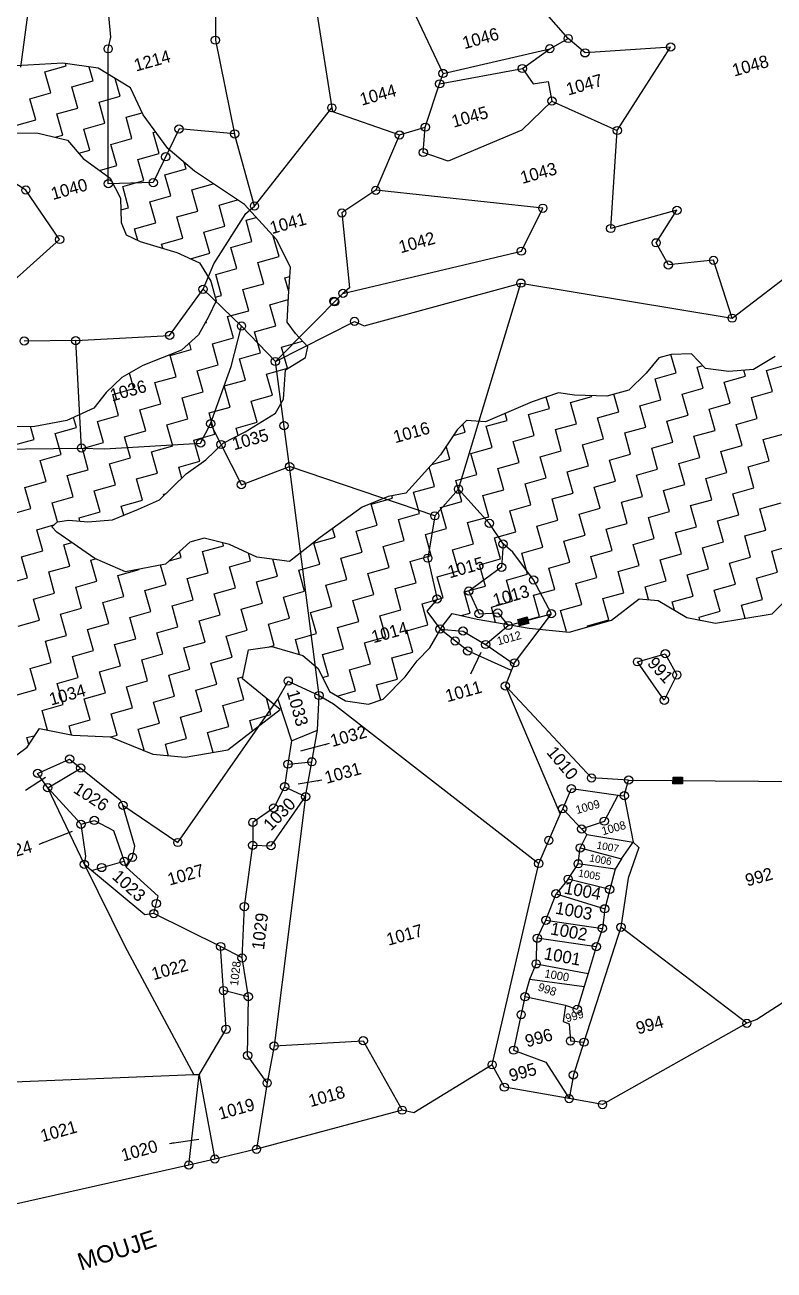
# Model space of a CAD drawing. Header units: metres. Extents: x 302356 to 305648, y 1939949 to 1943623.
# Drawn here: x 304344 to 304775, y 1940008 to 1940723 of the extents above; entities that cross this region are included whole.
import ezdxf

# ---------------------------------------------------------------- set-up
doc = ezdxf.new("R2010")
doc.units = ezdxf.units.M
for name, color, linetype in [('OFF', 1, 'Continuous'), ('POLY_HATCH', 12, 'Continuous'), ('POLY_PARCEL', 6, 'Continuous'), ('TEXT_MAPOUT', 7, 'Continuous'), ('TEXT_PARCEL', 7, 'Continuous'), ('V_BOUND_LINE', 7, 'Continuous')]:
    doc.layers.add(name, color=color, linetype=linetype)
doc.styles.add('TEXT_MAP', font='')
doc.styles.get('TEXT_MAP').set_extended_font_data('Kruti Dev 050')
doc.dimstyles.get("Standard").update_dxf_attribs({"dimtxt": 0.18, "dimasz": 0.18, "dimexe": 0.18, "dimexo": 0.0625, "dimgap": 0.09, "dimtad": 0, "dimtih": 1, "dimtoh": 1, "dimdec": 4, "dimzin": 0, "dimdsep": 46, "dimtxsty": 'Standard', "dimcen": 0.09, "dimadec": 0, "dimazin": 0, "dimtfac": 1, "dimtdec": 4, "dimtofl": 0, "dimtmove": 0, "dimatfit": 3, "dimfxl": 1, "dimtolj": 1, "dimtzin": 0, "dimarcsym": 0})

msp = doc.modelspace()

# ---------------------------------------------------------------- hatches: boundary and pattern name
for points in [[(304633.53, 1940379.06), (304632.52, 1940382.74), (304627.19, 1940381.29), (304628.2, 1940377.6)], [(304721.92, 1940286.87), (304721.95, 1940290.7), (304716.43, 1940290.75), (304716.39, 1940286.93)]]:
    msp.add_hatch(color=256).paths.add_polyline_path(points)

# ---------------------------------------------------------------- linework, layer by layer
for points in [[(304627.19, 1940381.29), (304632.52, 1940382.74), (304633.53, 1940379.06), (304628.2, 1940377.6)], [(304716.43, 1940290.75), (304721.95, 1940290.7), (304721.92, 1940286.87), (304716.39, 1940286.93)]]:
    msp.add_lwpolyline(points, close=True)
for centre in [(304453.39, 1940714.1), (304656.14, 1940715.08), (304715.06, 1940710.15), (304391.8, 1940709.11), (304645.64, 1940709.2), (304665.87, 1940706.79), (304629.85, 1940697.8), (304582.28, 1940689.03), (304584.25, 1940694.98), (304520.36, 1940675.22), (304646.82, 1940679.13), (304432.51, 1940663.09), (304464.48, 1940660.25), (304559.19, 1940659.66), (304574.02, 1940664.14), (304684.39, 1940662.2), (304424.82, 1940647.11), (304572.87, 1940649.57), (304391.88, 1940631.63), (304417.69, 1940632.26), (304344.45, 1940628.02), (304545.6, 1940627.83), (304475.88, 1940618.82), (304641.63, 1940617.55), (304718.68, 1940616.35), (304526.07, 1940614.81), (304680.65, 1940605.91), (304363.89, 1940599.59), (304706.72, 1940597.7), (304629.28, 1940592.89), (304713.77, 1940584.95), (304739.69, 1940587.62), (304628.99, 1940574.53), (304446.35, 1940570.96), (304526.73, 1940568.62), (304521.58, 1940564.17), (304521.91, 1940563.76), (304533.36, 1940552.56), (304750.42, 1940554.37), (304468.42, 1940549.89), (304343.54, 1940541.25), (304373.13, 1940541.48), (304427.1, 1940544.52), (304487.89, 1940529.47), (304450.67, 1940493.74), (304492.86, 1940492.66), (304444.93, 1940482.64), (304456.69, 1940481.81), (304376.48, 1940479.8), (304496.04, 1940469.13), (304468.34, 1940458.7), (304593.14, 1940456.12), (304579.51, 1940440.83), (304610.91, 1940436.51), (304618.74, 1940424.68), (304575.49, 1940416.52), (304617.9, 1940411.26), (304636.29, 1940403.98), (304599.06, 1940397.61), (304580.8, 1940393.04), (304604.95, 1940384.59), (304615.69, 1940385.05), (304646.52, 1940384.58), (304582.55, 1940375.76), (304595.75, 1940374.67), (304621.68, 1940377.81), (304591.24, 1940368.92), (304608.78, 1940366.9), (304598.46, 1940363.23), (304712, 1940361.6), (304625.41, 1940356.38), (304696.05, 1940356.96), (304495.27, 1940345.92), (304718.6, 1940349.45), (304513, 1940337.62), (304620.06, 1940343.09), (304711.43, 1940334.9), (304369.62, 1940301.12), (304376.02, 1940295.96), (304495.14, 1940298.16), (304508.82, 1940299.54), (304351.26, 1940292.9), (304669.6, 1940290.22), (304690.92, 1940289.07), (304357.07, 1940284.63), (304493.21, 1940285.2), (304657.99, 1940284.1), (304400.3, 1940274.54), (304486.94, 1940273.03), (304505.28, 1940279.52), (304688.42, 1940280.03), (304383.84, 1940265.84), (304653.04, 1940272.59), (304376.19, 1940263.63), (304474.96, 1940264.71), (304663.89, 1940260.97), (304676.97, 1940265.43), (304431.82, 1940253.17), (304474.87, 1940251.59), (304645.07, 1940254.4), (304405.77, 1940244.63), (304485.41, 1940251.34), (304663.12, 1940250.06), (304378.1, 1940240.6), (304388.05, 1940238.77), (304400.99, 1940242.36), (304639.27, 1940241.14), (304661.92, 1940240.94), (304656.16, 1940232.09), (304649.2, 1940223.72), (304680.07, 1940226.2), (304419.45, 1940218.11), (304470.1, 1940216.36), (304418.01, 1940212.33), (304677.15, 1940215.09), (304643.37, 1940208.51), (304675.83, 1940203.81), (304686.49, 1940204.49), (304638.42, 1940198.17), (304456.42, 1940193.41), (304672.33, 1940193.31), (304468.76, 1940186.83), (304637.8, 1940183.43), (304458.1, 1940168.11), (304472.36, 1940164.55), (304631.33, 1940164.54), (304629.15, 1940154.29), (304661.39, 1940157.31), (304459.57, 1940145.89), (304758.85, 1940149.29), (304538.38, 1940139.27), (304657.52, 1940139.15), (304665.23, 1940138.45), (304471.92, 1940130.81), (304487.16, 1940136.28), (304624.81, 1940133.88), (304612.51, 1940125.42), (304659.16, 1940119.61), (304483.19, 1940115), (304619.49, 1940112.6), (304656.74, 1940106), (304675.87, 1940102.61), (304560.77, 1940099.37), (304477.05, 1940076.91), (304438.13, 1940067.84), (304453.09, 1940071.33)]:
    msp.add_circle(centre, 2.36)
at = {"layer": 'OFF'}
for p, q in [((304750.42, 1940554.37), (304822.06, 1940609.23)), ((304526.73, 1940568.62), (304487.89, 1940529.47)), ((304593.14, 1940456.12), (304628.99, 1940574.53)), ((304579.51, 1940440.83), (304496.04, 1940469.13))]:
    msp.add_line(p, q, dxfattribs=at)
at = {"layer": 'POLY_HATCH'}
for p, q in [((304365.68, 1940700.95), (304338.93, 1940699.26)), ((304385.98, 1940697.92), (304365.68, 1940700.95)), ((304404.69, 1940686.68), (304385.98, 1940697.92)), ((304411.94, 1940671.25), (304404.69, 1940686.68)), ((304426.11, 1940651.94), (304411.94, 1940671.25)), ((304326.9, 1940660.82), (304351.47, 1940660.72)), ((304351.47, 1940660.72), (304368.37, 1940656.72)), ((304368.37, 1940656.72), (304377.48, 1940646.15)), ((304441.47, 1940638.78), (304426.11, 1940651.94)), ((304377.48, 1940646.15), (304392.95, 1940634.75)), ((304392.95, 1940634.75), (304398.81, 1940623.27)), ((304470.17, 1940619.67), (304441.47, 1940638.78)), ((304398.81, 1940623.27), (304399.2, 1940609.38)), ((304488.45, 1940599.58), (304470.17, 1940619.67)), ((304399.2, 1940609.38), (304402.06, 1940602.31)), ((304402.06, 1940602.31), (304410.16, 1940598.46)), ((304410.16, 1940598.46), (304431.22, 1940592.12)), ((304496.52, 1940583.67), (304488.45, 1940599.58)), ((304431.22, 1940592.12), (304444.29, 1940586.17)), ((304444.29, 1940586.17), (304450.73, 1940575.73)), ((304495.41, 1940566.86), (304496.52, 1940583.67)), ((304450.73, 1940575.73), (304453.92, 1940564.37)), ((304453.92, 1940564.37), (304449.47, 1940555.25)), ((304494.69, 1940552.1), (304495.41, 1940566.86)), ((304449.47, 1940555.25), (304443.62, 1940544.86)), ((304499.41, 1940545.67), (304494.69, 1940552.1)), ((304443.62, 1940544.86), (304433.84, 1940535.98)), ((304506.45, 1940537.94), (304499.41, 1940545.67)), ((304433.84, 1940535.98), (304411.77, 1940527.16)), ((304505.26, 1940531.78), (304506.45, 1940537.94)), ((304715.4, 1940533.55), (304708.19, 1940531.53)), ((304726.97, 1940533.89), (304715.4, 1940533.55)), ((304735.15, 1940525.52), (304726.97, 1940533.89)), ((304411.77, 1940527.16), (304399.68, 1940520.27)), ((304493.65, 1940524.64), (304505.26, 1940531.78)), ((304708.19, 1940531.53), (304700.95, 1940522.7)), ((304775.22, 1940532.33), (304762.71, 1940524.93)), ((304399.68, 1940520.27), (304390.71, 1940511.62)), ((304492.54, 1940507.83), (304493.65, 1940524.64)), ((304700.95, 1940522.7), (304691, 1940513.12)), ((304748.43, 1940523.84), (304735.15, 1940525.52)), ((304762.71, 1940524.93), (304748.43, 1940523.84)), ((304390.71, 1940511.62), (304383.59, 1940502.63)), ((304650.62, 1940511.48), (304635.56, 1940506.28)), ((304659.74, 1940510.16), (304650.62, 1940511.48)), ((304691, 1940513.12), (304678.38, 1940509.57)), ((304488, 1940499.76), (304492.54, 1940507.83)), ((304635.56, 1940506.28), (304608.63, 1940494.84)), ((304678.38, 1940509.57), (304659.74, 1940510.16)), ((304383.59, 1940502.63), (304368.02, 1940495.63)), ((304470.59, 1940489.05), (304488, 1940499.76)), ((304349.69, 1940492.23), (304339.26, 1940491.93)), ((304368.02, 1940495.63), (304349.69, 1940492.23)), ((304592.41, 1940490.28), (304582.83, 1940475.95)), ((304597.71, 1940495.65), (304592.41, 1940490.28)), ((304608.63, 1940494.84), (304597.71, 1940495.65)), ((304457.83, 1940482.56), (304470.59, 1940489.05)), ((304447.88, 1940472.97), (304457.83, 1940482.56)), ((304582.83, 1940475.95), (304562.79, 1940453.83)), ((304436.53, 1940464.93), (304447.88, 1940472.97)), ((304421.28, 1940449.98), (304436.53, 1940464.93)), ((304409.17, 1940444.64), (304421.28, 1940449.98)), ((304552.62, 1940451.94), (304537.81, 1940445.84)), ((304562.79, 1940453.83), (304552.62, 1940451.94)), ((304394.36, 1940438.54), (304409.17, 1940444.64)), ((304537.81, 1940445.84), (304513.55, 1940428.36)), ((304359.5, 1940434.57), (304362.6, 1940437.38)), ((304362.31, 1940431.48), (304359.5, 1940434.57)), ((304362.6, 1940437.38), (304369.16, 1940438.25)), ((304369.16, 1940438.25), (304380.08, 1940437.44)), ((304380.08, 1940437.44), (304394.36, 1940438.54)), ((304384.09, 1940416.25), (304362.31, 1940431.48)), ((304438.77, 1940425.78), (304424.83, 1940413.13)), ((304446.88, 1940428.06), (304438.77, 1940425.78)), ((304461.52, 1940424.41), (304446.88, 1940428.06)), ((304513.55, 1940428.36), (304496, 1940414.69)), ((304477.17, 1940417.16), (304461.52, 1940424.41)), ((304401.79, 1940408.6), (304384.09, 1940416.25)), ((304424.83, 1940413.13), (304401.79, 1940408.6)), ((304496, 1940414.69), (304477.17, 1940417.16)), ((304773.37, 1940384.44), (304787.07, 1940397.99)), ((304681.05, 1940380.83), (304697.05, 1940393.09)), ((304697.05, 1940393.09), (304707.98, 1940392.28)), ((304707.98, 1940392.28), (304724.38, 1940382.33)), ((304583.67, 1940377.3), (304589.44, 1940384.66)), ((304589.44, 1940384.66), (304603.94, 1940381.43)), ((304740.82, 1940379.18), (304773.37, 1940384.44)), ((304576.69, 1940364.91), (304583.67, 1940377.3)), ((304603.94, 1940381.43), (304633.72, 1940376.28)), ((304633.72, 1940376.28), (304656.72, 1940374)), ((304656.72, 1940374), (304681.05, 1940380.83)), ((304724.38, 1940382.33), (304740.82, 1940379.18)), ((304469.01, 1940347.26), (304472.46, 1940363.81)), ((304472.46, 1940363.81), (304485.78, 1940365.72)), ((304485.78, 1940365.72), (304503.69, 1940360.58)), ((304569.33, 1940357.62), (304576.69, 1940364.91)), ((304503.69, 1940360.58), (304512.56, 1940353.16)), ((304562.51, 1940348.41), (304569.33, 1940357.62)), ((304490.55, 1940329.55), (304469.01, 1940347.26)), ((304512.56, 1940353.16), (304518.92, 1940339.82)), ((304549.93, 1940335.48), (304562.51, 1940348.41)), ((304518.92, 1940339.82), (304528.23, 1940334.61)), ((304528.23, 1940334.61), (304541.35, 1940332.55)), ((304541.35, 1940332.55), (304549.93, 1940335.48)), ((304460.6, 1940306.45), (304490.55, 1940329.55)), ((304345.18, 1940307.98), (304352.39, 1940318.62)), ((304352.39, 1940318.62), (304371.48, 1940314.85)), ((304371.48, 1940314.85), (304392.93, 1940313.83)), ((304392.93, 1940313.83), (304417.43, 1940303.83)), ((304323.36, 1940291.68), (304345.18, 1940307.98)), ((304435.95, 1940302.12), (304460.6, 1940306.45)), ((304417.43, 1940303.83), (304435.95, 1940302.12))]:
    msp.add_line(p, q, dxfattribs=at)
at = {"layer": 'POLY_HATCH', "linetype": 'Continuous'}
for p, q in [((304355.44, 1940695.98), (304367.57, 1940699.38)), ((304367.57, 1940699.38), (304367.19, 1940700.73)), ((304383.11, 1940690.66), (304380.86, 1940698.68)), ((304358.84, 1940683.84), (304355.44, 1940695.98)), ((304370.98, 1940687.25), (304383.11, 1940690.66)), ((304398.65, 1940681.93), (304395.83, 1940692)), ((304346.71, 1940680.43), (304358.84, 1940683.84)), ((304374.39, 1940675.11), (304370.98, 1940687.25)), ((304350.12, 1940668.3), (304346.71, 1940680.43)), ((304386.52, 1940678.52), (304398.65, 1940681.93)), ((304389.93, 1940666.39), (304386.52, 1940678.52)), ((304362.25, 1940671.71), (304374.39, 1940675.11)), ((304365.66, 1940659.57), (304362.25, 1940671.71)), ((304402.06, 1940669.79), (304411.39, 1940672.41)), ((304405.47, 1940657.66), (304402.06, 1940669.79)), ((304337.98, 1940664.89), (304350.12, 1940668.3)), ((304377.79, 1940662.98), (304389.93, 1940666.39)), ((304381.2, 1940650.84), (304377.79, 1940662.98)), ((304361.39, 1940658.37), (304365.66, 1940659.57)), ((304393.34, 1940654.25), (304405.47, 1940657.66)), ((304417.6, 1940661.07), (304419.1, 1940661.49)), ((304421.01, 1940648.93), (304417.6, 1940661.07)), ((304374.95, 1940649.09), (304381.2, 1940650.84)), ((304396.74, 1940642.12), (304393.34, 1940654.25)), ((304408.88, 1940645.52), (304421.01, 1940648.93)), ((304386.76, 1940639.31), (304396.74, 1940642.12)), ((304412.28, 1940633.39), (304408.88, 1940645.52)), ((304424.42, 1940636.8), (304436.55, 1940640.2)), ((304436.55, 1940640.2), (304435.52, 1940643.88)), ((304400.15, 1940629.98), (304412.28, 1940633.39)), ((304427.83, 1940624.66), (304424.42, 1940636.8)), ((304403.56, 1940617.85), (304400.15, 1940629.98)), ((304439.96, 1940628.07), (304452.1, 1940631.48)), ((304443.37, 1940615.94), (304439.96, 1940628.07)), ((304452.1, 1940631.48), (304452.02, 1940631.76)), ((304415.69, 1940621.25), (304427.83, 1940624.66)), ((304419.1, 1940609.12), (304415.69, 1940621.25)), ((304455.5, 1940619.34), (304466.17, 1940622.34)), ((304458.91, 1940607.21), (304455.5, 1940619.34)), ((304399, 1940616.57), (304403.56, 1940617.85)), ((304431.23, 1940612.53), (304443.37, 1940615.94)), ((304434.64, 1940600.39), (304431.23, 1940612.53)), ((304471.05, 1940610.62), (304476.91, 1940612.26)), ((304406.97, 1940605.71), (304419.1, 1940609.12)), ((304408.83, 1940599.09), (304406.97, 1940605.71)), ((304446.78, 1940603.8), (304458.91, 1940607.21)), ((304474.45, 1940598.48), (304471.05, 1940610.62)), ((304422.51, 1940596.99), (304434.64, 1940600.39)), ((304450.18, 1940591.67), (304446.78, 1940603.8)), ((304462.32, 1940595.07), (304474.45, 1940598.48)), ((304490, 1940589.75), (304486.69, 1940601.51)), ((304423.2, 1940594.54), (304422.51, 1940596.99)), ((304439.07, 1940588.55), (304450.18, 1940591.67)), ((304465.73, 1940582.94), (304462.32, 1940595.07)), ((304453.59, 1940579.53), (304465.73, 1940582.94)), ((304477.86, 1940586.35), (304490, 1940589.75)), ((304481.27, 1940574.21), (304477.86, 1940586.35)), ((304457, 1940567.4), (304453.59, 1940579.53)), ((304493.4, 1940577.62), (304496.17, 1940578.4)), ((304495.6, 1940569.79), (304493.4, 1940577.62)), ((304469.13, 1940570.8), (304481.27, 1940574.21)), ((304472.54, 1940558.67), (304469.13, 1940570.8)), ((304453.36, 1940566.37), (304457, 1940567.4)), ((304484.68, 1940562.08), (304495.32, 1940565.07)), ((304488.08, 1940549.94), (304484.68, 1940562.08)), ((304460.41, 1940555.26), (304472.54, 1940558.67)), ((304463.81, 1940543.13), (304460.41, 1940555.26)), ((304447.42, 1940551.62), (304448.27, 1940551.85)), ((304448.27, 1940551.85), (304448.03, 1940552.7)), ((304475.95, 1940546.53), (304488.08, 1940549.94)), ((304439.55, 1940536.31), (304438.46, 1940540.18)), ((304451.68, 1940539.72), (304463.81, 1940543.13)), ((304479.36, 1940534.4), (304475.95, 1940546.53)), ((304491.49, 1940537.81), (304503.5, 1940541.18)), ((304427.41, 1940532.9), (304439.55, 1940536.31)), ((304430.82, 1940520.77), (304427.41, 1940532.9)), ((304455.09, 1940527.58), (304451.68, 1940539.72)), ((304467.22, 1940530.99), (304479.36, 1940534.4)), ((304494.9, 1940525.67), (304491.49, 1940537.81)), ((304718.23, 1940522.93), (304715.26, 1940533.51)), ((304442.95, 1940524.18), (304455.09, 1940527.58)), ((304470.63, 1940518.86), (304467.22, 1940530.99)), ((304730.36, 1940526.33), (304733.5, 1940527.21)), ((304733.77, 1940514.2), (304730.36, 1940526.33)), ((304770.17, 1940524.42), (304782.31, 1940527.83)), ((304406.55, 1940513.95), (304404.07, 1940522.77)), ((304418.68, 1940517.36), (304430.82, 1940520.77)), ((304446.36, 1940512.04), (304442.95, 1940524.18)), ((304458.5, 1940515.45), (304470.63, 1940518.86)), ((304482.76, 1940522.26), (304494.9, 1940525.67)), ((304486.17, 1940510.13), (304482.76, 1940522.26)), ((304706.09, 1940519.52), (304718.23, 1940522.93)), ((304709.5, 1940507.38), (304706.09, 1940519.52)), ((304745.91, 1940517.61), (304758.04, 1940521.02)), ((304758.04, 1940521.02), (304757.06, 1940524.5)), ((304773.58, 1940512.29), (304770.17, 1940524.42)), ((304394.41, 1940510.55), (304406.55, 1940513.95)), ((304422.09, 1940505.23), (304418.68, 1940517.36)), ((304434.23, 1940508.63), (304446.36, 1940512.04)), ((304461.9, 1940503.31), (304458.5, 1940515.45)), ((304721.64, 1940510.79), (304733.77, 1940514.2)), ((304749.31, 1940505.47), (304745.91, 1940517.61)), ((304761.45, 1940508.88), (304773.58, 1940512.29)), ((304397.82, 1940498.41), (304394.41, 1940510.55)), ((304409.96, 1940501.82), (304422.09, 1940505.23)), ((304437.63, 1940496.5), (304434.23, 1940508.63)), ((304474.04, 1940506.72), (304486.17, 1940510.13)), ((304477.45, 1940494.59), (304474.04, 1940506.72)), ((304645.42, 1940502.48), (304643.58, 1940509.05)), ((304657.55, 1940505.89), (304669.69, 1940509.3)), ((304660.96, 1940493.75), (304657.55, 1940505.89)), ((304669.69, 1940509.3), (304669.53, 1940509.85)), ((304685.23, 1940500.57), (304682.39, 1940510.7)), ((304697.37, 1940503.98), (304709.5, 1940507.38)), ((304725.04, 1940498.66), (304721.64, 1940510.79)), ((304737.18, 1940502.07), (304749.31, 1940505.47)), ((304764.86, 1940496.75), (304761.45, 1940508.88)), ((304373.55, 1940491.6), (304371.93, 1940497.38)), ((304385.69, 1940495), (304397.82, 1940498.41)), ((304413.36, 1940489.68), (304409.96, 1940501.82)), ((304449.77, 1940499.91), (304461.9, 1940503.31)), ((304453.18, 1940487.77), (304449.77, 1940499.91)), ((304621.15, 1940495.67), (304620.02, 1940499.68)), ((304633.28, 1940499.07), (304645.42, 1940502.48)), ((304636.69, 1940486.94), (304633.28, 1940499.07)), ((304673.1, 1940497.16), (304685.23, 1940500.57)), ((304676.5, 1940485.03), (304673.1, 1940497.16)), ((304700.77, 1940491.84), (304697.37, 1940503.98)), ((304712.91, 1940495.25), (304725.04, 1940498.66)), ((304740.59, 1940489.93), (304737.18, 1940502.07)), ((304349.28, 1940484.78), (304347.21, 1940492.16)), ((304361.42, 1940488.19), (304373.55, 1940491.6)), ((304389.09, 1940482.87), (304385.69, 1940495)), ((304425.5, 1940493.09), (304437.63, 1940496.5)), ((304428.91, 1940480.96), (304425.5, 1940493.09)), ((304465.31, 1940491.18), (304477.45, 1940494.59)), ((304466.49, 1940486.97), (304465.31, 1940491.18)), ((304596.88, 1940488.85), (304595.58, 1940493.49)), ((304609.02, 1940492.26), (304621.15, 1940495.67)), ((304612.42, 1940480.12), (304609.02, 1940492.26)), ((304648.83, 1940490.35), (304660.96, 1940493.75)), ((304652.23, 1940478.21), (304648.83, 1940490.35)), ((304688.64, 1940488.44), (304700.77, 1940491.84)), ((304716.32, 1940483.12), (304712.91, 1940495.25)), ((304728.45, 1940486.52), (304740.59, 1940489.93)), ((304752.72, 1940493.34), (304764.86, 1940496.75)), ((304756.13, 1940481.2), (304752.72, 1940493.34)), ((304337.15, 1940481.37), (304349.28, 1940484.78)), ((304364.82, 1940476.05), (304361.42, 1940488.19)), ((304376.96, 1940479.46), (304389.09, 1940482.87)), ((304401.23, 1940486.28), (304413.36, 1940489.68)), ((304404.64, 1940474.14), (304401.23, 1940486.28)), ((304441.04, 1940484.37), (304453.18, 1940487.77)), ((304444.45, 1940472.23), (304441.04, 1940484.37)), ((304590.2, 1940486.97), (304596.88, 1940488.85)), ((304624.56, 1940483.53), (304636.69, 1940486.94)), ((304627.97, 1940471.4), (304624.56, 1940483.53)), ((304664.37, 1940481.62), (304676.5, 1940485.03)), ((304692.05, 1940476.3), (304688.64, 1940488.44)), ((304704.18, 1940479.71), (304716.32, 1940483.12)), ((304731.86, 1940474.39), (304728.45, 1940486.52)), ((304768.26, 1940484.61), (304780.4, 1940488.02)), ((304771.67, 1940472.48), (304768.26, 1940484.61)), ((304352.69, 1940472.65), (304364.82, 1940476.05)), ((304380.37, 1940467.33), (304376.96, 1940479.46)), ((304416.77, 1940477.55), (304428.91, 1940480.96)), ((304420.18, 1940465.42), (304416.77, 1940477.55)), ((304588.15, 1940473.31), (304586.06, 1940480.78)), ((304600.29, 1940476.72), (304612.42, 1940480.12)), ((304603.7, 1940464.58), (304600.29, 1940476.72)), ((304640.1, 1940474.8), (304652.23, 1940478.21)), ((304667.78, 1940469.49), (304664.37, 1940481.62)), ((304679.91, 1940472.89), (304692.05, 1940476.3)), ((304707.59, 1940467.57), (304704.18, 1940479.71)), ((304743.99, 1940477.8), (304756.13, 1940481.2)), ((304747.4, 1940465.66), (304743.99, 1940477.8)), ((304356.1, 1940460.51), (304352.69, 1940472.65)), ((304392.5, 1940470.73), (304404.64, 1940474.14)), ((304395.91, 1940458.6), (304392.5, 1940470.73)), ((304432.31, 1940468.82), (304444.45, 1940472.23)), ((304434.08, 1940462.53), (304432.31, 1940468.82)), ((304579.43, 1940457.77), (304576.33, 1940468.78)), ((304577.8, 1940470.4), (304588.15, 1940473.31)), ((304615.83, 1940467.99), (304627.97, 1940471.4)), ((304643.51, 1940462.67), (304640.1, 1940474.8)), ((304655.64, 1940466.08), (304667.78, 1940469.49)), ((304683.32, 1940460.76), (304679.91, 1940472.89)), ((304719.72, 1940470.98), (304731.86, 1940474.39)), ((304723.13, 1940458.85), (304719.72, 1940470.98)), ((304759.54, 1940469.07), (304771.67, 1940472.48)), ((304762.94, 1940456.93), (304759.54, 1940469.07)), ((304368.23, 1940463.92), (304380.37, 1940467.33)), ((304371.64, 1940451.78), (304368.23, 1940463.92)), ((304408.04, 1940462.01), (304420.18, 1940465.42)), ((304411.45, 1940449.87), (304408.04, 1940462.01)), ((304591.56, 1940461.17), (304603.7, 1940464.58)), ((304619.24, 1940455.85), (304615.83, 1940467.99)), ((304631.37, 1940459.26), (304643.51, 1940462.67)), ((304659.05, 1940453.94), (304655.64, 1940466.08)), ((304695.45, 1940464.17), (304707.59, 1940467.57)), ((304698.86, 1940452.03), (304695.45, 1940464.17)), ((304735.27, 1940462.25), (304747.4, 1940465.66)), ((304738.67, 1940450.12), (304735.27, 1940462.25)), ((304343.96, 1940457.1), (304356.1, 1940460.51)), ((304347.37, 1940444.97), (304343.96, 1940457.1)), ((304383.77, 1940455.19), (304395.91, 1940458.6)), ((304387.18, 1940443.06), (304383.77, 1940455.19)), ((304567.29, 1940454.36), (304579.43, 1940457.77)), ((304570.7, 1940442.22), (304567.29, 1940454.36)), ((304594.97, 1940449.04), (304591.56, 1940461.17)), ((304607.1, 1940452.45), (304619.24, 1940455.85)), ((304634.78, 1940447.13), (304631.37, 1940459.26)), ((304671.18, 1940457.35), (304683.32, 1940460.76)), ((304674.59, 1940445.22), (304671.18, 1940457.35)), ((304711, 1940455.44), (304723.13, 1940458.85)), ((304714.4, 1940443.3), (304711, 1940455.44)), ((304750.81, 1940453.53), (304762.94, 1940456.93)), ((304359.51, 1940448.38), (304371.64, 1940451.78)), ((304362.59, 1940437.38), (304359.51, 1940448.38)), ((304399.32, 1940446.47), (304411.45, 1940449.87)), ((304423.59, 1940453.28), (304425.07, 1940453.7)), ((304423.82, 1940452.46), (304423.59, 1940453.28)), ((304543.02, 1940447.54), (304555.16, 1940450.95)), ((304546.43, 1940435.41), (304543.02, 1940447.54)), ((304555.16, 1940450.95), (304554.77, 1940452.34)), ((304582.83, 1940445.63), (304594.97, 1940449.04)), ((304610.51, 1940440.31), (304607.1, 1940452.45)), ((304622.65, 1940443.72), (304634.78, 1940447.13)), ((304646.92, 1940450.54), (304659.05, 1940453.94)), ((304650.32, 1940438.4), (304646.92, 1940450.54)), ((304686.73, 1940448.62), (304698.86, 1940452.03)), ((304690.13, 1940436.49), (304686.73, 1940448.62)), ((304726.54, 1940446.71), (304738.67, 1940450.12)), ((304754.22, 1940441.39), (304750.81, 1940453.53)), ((304766.35, 1940444.8), (304778.49, 1940448.21)), ((304335.24, 1940441.56), (304347.37, 1940444.97)), ((304375.05, 1940439.65), (304387.18, 1940443.06)), ((304400.8, 1940441.19), (304399.32, 1940446.47)), ((304558.56, 1940438.82), (304570.7, 1940442.22)), ((304586.24, 1940433.5), (304582.83, 1940445.63)), ((304598.38, 1940436.91), (304610.51, 1940440.31)), ((304626.05, 1940431.59), (304622.65, 1940443.72)), ((304662.46, 1940441.81), (304674.59, 1940445.22)), ((304665.87, 1940429.67), (304662.46, 1940441.81)), ((304702.27, 1940439.9), (304714.4, 1940443.3)), ((304705.68, 1940427.76), (304702.27, 1940439.9)), ((304729.95, 1940434.58), (304726.54, 1940446.71)), ((304742.08, 1940437.98), (304754.22, 1940441.39)), ((304769.76, 1940432.66), (304766.35, 1940444.8)), ((304350.78, 1940432.84), (304360.64, 1940435.6)), ((304354.19, 1940420.7), (304350.78, 1940432.84)), ((304375.57, 1940437.78), (304375.05, 1940439.65)), ((304522.16, 1940428.59), (304520.77, 1940433.56)), ((304534.29, 1940432), (304546.43, 1940435.41)), ((304561.97, 1940426.68), (304558.56, 1940438.82)), ((304574.11, 1940430.09), (304586.24, 1940433.5)), ((304601.78, 1940424.77), (304598.38, 1940436.91)), ((304638.19, 1940434.99), (304650.32, 1940438.4)), ((304641.6, 1940422.86), (304638.19, 1940434.99)), ((304678, 1940433.08), (304690.13, 1940436.49)), ((304681.41, 1940420.95), (304678, 1940433.08)), ((304717.81, 1940431.17), (304729.95, 1940434.58)), ((304745.49, 1940425.85), (304742.08, 1940437.98)), ((304510.03, 1940425.19), (304522.16, 1940428.59)), ((304537.7, 1940419.87), (304534.29, 1940432)), ((304549.84, 1940423.27), (304561.97, 1940426.68)), ((304577.51, 1940417.96), (304574.11, 1940430.09)), ((304613.92, 1940428.18), (304626.05, 1940431.59)), ((304617.33, 1940416.04), (304613.92, 1940428.18)), ((304653.73, 1940426.27), (304665.87, 1940429.67)), ((304657.14, 1940414.13), (304653.73, 1940426.27)), ((304693.54, 1940424.35), (304705.68, 1940427.76)), ((304721.22, 1940419.03), (304717.81, 1940431.17)), ((304733.35, 1940422.44), (304745.49, 1940425.85)), ((304757.62, 1940429.26), (304769.76, 1940432.66)), ((304761.03, 1940417.12), (304757.62, 1940429.26)), ((304342.05, 1940417.29), (304354.19, 1940420.7)), ((304366.32, 1940424.11), (304370.98, 1940425.42)), ((304369.73, 1940411.97), (304366.32, 1940424.11)), ((304433.81, 1940416.88), (304432.82, 1940420.38)), ((304445.94, 1940420.28), (304458.08, 1940423.69)), ((304449.35, 1940408.15), (304445.94, 1940420.28)), ((304458.08, 1940423.69), (304457.6, 1940425.38)), ((304473.62, 1940414.96), (304472.38, 1940419.37)), ((304513.43, 1940413.05), (304510.03, 1940425.19)), ((304525.57, 1940416.46), (304537.7, 1940419.87)), ((304553.24, 1940411.14), (304549.84, 1940423.27)), ((304589.65, 1940421.36), (304601.78, 1940424.77)), ((304593.06, 1940409.23), (304589.65, 1940421.36)), ((304629.46, 1940419.45), (304641.6, 1940422.86)), ((304632.87, 1940407.32), (304629.46, 1940419.45)), ((304669.27, 1940417.54), (304681.41, 1940420.95)), ((304696.95, 1940412.22), (304693.54, 1940424.35)), ((304709.08, 1940415.63), (304721.22, 1940419.03)), ((304736.76, 1940410.31), (304733.35, 1940422.44)), ((304773.17, 1940420.53), (304785.3, 1940423.94)), ((304776.57, 1940408.39), (304773.17, 1940420.53)), ((304345.46, 1940405.16), (304342.05, 1940417.29)), ((304357.59, 1940408.57), (304369.73, 1940411.97)), ((304381.86, 1940415.38), (304384.43, 1940416.1)), ((304385.27, 1940403.25), (304381.86, 1940415.38)), ((304425.08, 1940401.33), (304421.93, 1940412.56)), ((304426.78, 1940414.9), (304433.81, 1940416.88)), ((304461.49, 1940411.56), (304473.62, 1940414.96)), ((304464.89, 1940399.42), (304461.49, 1940411.56)), ((304489.16, 1940406.24), (304486.44, 1940415.94)), ((304501.3, 1940409.64), (304513.43, 1940413.05)), ((304528.98, 1940404.32), (304525.57, 1940416.46)), ((304565.38, 1940414.55), (304577.51, 1940417.96)), ((304568.79, 1940402.41), (304565.38, 1940414.55)), ((304605.19, 1940412.64), (304617.33, 1940416.04)), ((304608.6, 1940400.5), (304605.19, 1940412.64)), ((304645, 1940410.72), (304657.14, 1940414.13)), ((304672.68, 1940405.4), (304669.27, 1940417.54)), ((304684.81, 1940408.81), (304696.95, 1940412.22)), ((304712.49, 1940403.49), (304709.08, 1940415.63)), ((304748.9, 1940413.71), (304761.03, 1940417.12)), ((304752.3, 1940401.58), (304748.9, 1940413.71)), ((304333.32, 1940401.75), (304345.46, 1940405.16)), ((304361, 1940396.43), (304357.59, 1940408.57)), ((304397.41, 1940406.65), (304409.54, 1940410.06)), ((304400.81, 1940394.52), (304397.41, 1940406.65)), ((304409.54, 1940410.06), (304409.52, 1940410.12)), ((304437.22, 1940404.74), (304449.35, 1940408.15)), ((304440.62, 1940392.61), (304437.22, 1940404.74)), ((304477.03, 1940402.83), (304489.16, 1940406.24)), ((304504.71, 1940397.51), (304501.3, 1940409.64)), ((304516.84, 1940400.92), (304528.98, 1940404.32)), ((304541.11, 1940407.73), (304553.24, 1940411.14)), ((304544.52, 1940395.6), (304541.11, 1940407.73)), ((304580.92, 1940405.82), (304593.06, 1940409.23)), ((304584.33, 1940393.69), (304580.92, 1940405.82)), ((304620.73, 1940403.91), (304632.87, 1940407.32)), ((304648.41, 1940398.59), (304645, 1940410.72)), ((304660.55, 1940402), (304672.68, 1940405.4)), ((304688.22, 1940396.68), (304684.81, 1940408.81)), ((304724.63, 1940406.9), (304736.76, 1940410.31)), ((304728.03, 1940394.76), (304724.63, 1940406.9)), ((304764.44, 1940404.99), (304776.57, 1940408.39)), ((304767.85, 1940392.85), (304764.44, 1940404.99)), ((304373.14, 1940399.84), (304385.27, 1940403.25)), ((304376.54, 1940387.7), (304373.14, 1940399.84)), ((304412.95, 1940397.93), (304425.08, 1940401.33)), ((304416.35, 1940385.79), (304412.95, 1940397.93)), ((304452.76, 1940396.01), (304464.89, 1940399.42)), ((304480.44, 1940390.69), (304477.03, 1940402.83)), ((304492.57, 1940394.1), (304504.71, 1940397.51)), ((304520.25, 1940388.78), (304516.84, 1940400.92)), ((304556.65, 1940399.01), (304568.79, 1940402.41)), ((304560.06, 1940386.87), (304556.65, 1940399.01)), ((304596.46, 1940397.09), (304608.6, 1940400.5)), ((304599.87, 1940384.96), (304596.46, 1940397.09)), ((304624.14, 1940391.77), (304620.73, 1940403.91)), ((304636.28, 1940395.18), (304648.41, 1940398.59)), ((304663.95, 1940389.86), (304660.55, 1940402)), ((304700.36, 1940400.08), (304712.49, 1940403.49)), ((304702.43, 1940392.69), (304700.36, 1940400.08)), ((304740.17, 1940398.17), (304752.3, 1940401.58)), ((304743.58, 1940386.04), (304740.17, 1940398.17)), ((304348.87, 1940393.02), (304361, 1940396.43)), ((304352.27, 1940380.89), (304348.87, 1940393.02)), ((304388.68, 1940391.11), (304400.81, 1940394.52)), ((304392.09, 1940378.98), (304388.68, 1940391.11)), ((304428.49, 1940389.2), (304440.62, 1940392.61)), ((304456.17, 1940383.88), (304452.76, 1940396.01)), ((304468.3, 1940387.29), (304480.44, 1940390.69)), ((304495.98, 1940381.97), (304492.57, 1940394.1)), ((304532.38, 1940392.19), (304544.52, 1940395.6)), ((304535.79, 1940380.06), (304532.38, 1940392.19)), ((304572.19, 1940390.28), (304584.33, 1940393.69)), ((304575.6, 1940378.14), (304572.19, 1940390.28)), ((304612.01, 1940388.37), (304624.14, 1940391.77)), ((304639.68, 1940383.05), (304636.28, 1940395.18)), ((304651.82, 1940386.45), (304663.95, 1940389.86)), ((304676.09, 1940393.27), (304688.22, 1940396.68)), ((304679.5, 1940381.13), (304676.09, 1940393.27)), ((304715.9, 1940391.36), (304728.03, 1940394.76)), ((304717.21, 1940386.67), (304715.9, 1940391.36)), ((304755.71, 1940389.44), (304767.85, 1940392.85)), ((304364.41, 1940384.3), (304376.54, 1940387.7)), ((304367.82, 1940372.16), (304364.41, 1940384.3)), ((304404.22, 1940382.38), (304416.35, 1940385.79)), ((304431.9, 1940377.06), (304428.49, 1940389.2)), ((304444.03, 1940380.47), (304456.17, 1940383.88)), ((304471.71, 1940375.15), (304468.3, 1940387.29)), ((304508.11, 1940385.38), (304520.25, 1940388.78)), ((304511.52, 1940373.24), (304508.11, 1940385.38)), ((304547.93, 1940383.46), (304560.06, 1940386.87)), ((304551.33, 1940371.33), (304547.93, 1940383.46)), ((304594.66, 1940383.5), (304599.87, 1940384.96)), ((304614.47, 1940379.61), (304612.01, 1940388.37)), ((304627.55, 1940379.64), (304639.68, 1940383.05)), ((304655.23, 1940374.32), (304651.82, 1940386.45)), ((304731.44, 1940382.63), (304743.58, 1940386.04)), ((304731.93, 1940380.88), (304731.44, 1940382.63)), ((304757.82, 1940381.93), (304755.71, 1940389.44)), ((304340.14, 1940377.48), (304352.27, 1940380.89)), ((304379.95, 1940375.57), (304392.09, 1940378.98)), ((304383.36, 1940363.43), (304379.95, 1940375.57)), ((304407.63, 1940370.25), (304404.22, 1940382.38)), ((304419.76, 1940373.66), (304431.9, 1940377.06)), ((304447.44, 1940368.34), (304444.03, 1940380.47)), ((304483.84, 1940378.56), (304495.98, 1940381.97)), ((304487.25, 1940366.43), (304483.84, 1940378.56)), ((304523.66, 1940376.65), (304535.79, 1940380.06)), ((304527.06, 1940364.51), (304523.66, 1940376.65)), ((304563.47, 1940374.74), (304575.6, 1940378.14)), ((304628.23, 1940377.23), (304627.55, 1940379.64)), ((304667.36, 1940377.73), (304679.5, 1940381.13)), ((304667.55, 1940377.04), (304667.36, 1940377.73)), ((304355.68, 1940368.75), (304367.82, 1940372.16)), ((304359.09, 1940356.62), (304355.68, 1940368.75)), ((304395.49, 1940366.84), (304407.63, 1940370.25)), ((304423.17, 1940361.52), (304419.76, 1940373.66)), ((304435.3, 1940364.93), (304447.44, 1940368.34)), ((304459.57, 1940371.74), (304471.71, 1940375.15)), ((304462.98, 1940359.61), (304459.57, 1940371.74)), ((304499.39, 1940369.83), (304511.52, 1940373.24)), ((304501.84, 1940361.11), (304499.39, 1940369.83)), ((304539.2, 1940367.92), (304551.33, 1940371.33)), ((304566.87, 1940362.6), (304563.47, 1940374.74)), ((304654.78, 1940374.19), (304655.23, 1940374.32)), ((304371.22, 1940360.03), (304383.36, 1940363.43)), ((304398.9, 1940354.71), (304395.49, 1940366.84)), ((304411.04, 1940358.11), (304423.17, 1940361.52)), ((304438.71, 1940352.79), (304435.3, 1940364.93)), ((304483.69, 1940365.42), (304487.25, 1940366.43)), ((304514.93, 1940361.11), (304527.06, 1940364.51)), ((304542.61, 1940355.79), (304539.2, 1940367.92)), ((304554.74, 1940359.19), (304566.87, 1940362.6)), ((304346.95, 1940353.21), (304359.09, 1940356.62)), ((304374.63, 1940347.89), (304371.22, 1940360.03)), ((304386.77, 1940351.3), (304398.9, 1940354.71)), ((304414.44, 1940345.98), (304411.04, 1940358.11)), ((304450.85, 1940356.2), (304462.98, 1940359.61)), ((304454.25, 1940344.07), (304450.85, 1940356.2)), ((304518.34, 1940348.97), (304514.93, 1940361.11)), ((304530.47, 1940352.38), (304542.61, 1940355.79)), ((304558.15, 1940347.06), (304554.74, 1940359.19)), ((304350.36, 1940341.08), (304346.95, 1940353.21)), ((304362.5, 1940344.48), (304374.63, 1940347.89)), ((304390.17, 1940339.16), (304386.77, 1940351.3)), ((304426.58, 1940349.39), (304438.71, 1940352.79)), ((304429.99, 1940337.25), (304426.58, 1940349.39)), ((304466.39, 1940347.48), (304469.22, 1940348.27)), ((304469.8, 1940335.34), (304466.39, 1940347.48)), ((304515.01, 1940348.04), (304518.34, 1940348.97)), ((304533.88, 1940340.24), (304530.47, 1940352.38)), ((304546.01, 1940343.65), (304558.15, 1940347.06)), ((304338.23, 1940337.67), (304350.36, 1940341.08)), ((304365.9, 1940332.35), (304362.5, 1940344.48)), ((304402.31, 1940342.57), (304414.44, 1940345.98)), ((304405.72, 1940330.44), (304402.31, 1940342.57)), ((304442.12, 1940340.66), (304454.25, 1940344.07)), ((304445.53, 1940328.53), (304442.12, 1940340.66)), ((304523.41, 1940337.3), (304533.88, 1940340.24)), ((304548.45, 1940334.98), (304546.01, 1940343.65)), ((304378.04, 1940335.76), (304390.17, 1940339.16)), ((304381.45, 1940323.62), (304378.04, 1940335.76)), ((304417.85, 1940333.85), (304429.99, 1940337.25)), ((304421.26, 1940321.71), (304417.85, 1940333.85)), ((304457.66, 1940331.93), (304469.8, 1940335.34)), ((304485.34, 1940326.61), (304482.7, 1940336)), ((304353.77, 1940328.94), (304365.9, 1940332.35)), ((304356.92, 1940317.72), (304353.77, 1940328.94)), ((304393.58, 1940327.03), (304405.72, 1940330.44)), ((304396.99, 1940314.9), (304393.58, 1940327.03)), ((304433.39, 1940325.12), (304445.53, 1940328.53)), ((304461.07, 1940319.8), (304457.66, 1940331.93)), ((304473.2, 1940323.21), (304485.34, 1940326.61)), ((304369.31, 1940320.21), (304381.45, 1940323.62)), ((304370.78, 1940314.99), (304369.31, 1940320.21)), ((304409.12, 1940318.3), (304421.26, 1940321.71)), ((304412.53, 1940306.17), (304409.12, 1940318.3)), ((304436.8, 1940312.98), (304433.39, 1940325.12)), ((304448.94, 1940316.39), (304461.07, 1940319.8)), ((304474.83, 1940317.42), (304473.2, 1940323.21)), ((304345.04, 1940313.4), (304349.75, 1940314.72)), ((304346.16, 1940309.43), (304345.04, 1940313.4)), ((304393.04, 1940313.79), (304396.99, 1940314.9)), ((304424.67, 1940309.58), (304436.8, 1940312.98)), ((304452.14, 1940304.96), (304448.94, 1940316.39)), ((304412.04, 1940306.03), (304412.53, 1940306.17)), ((304426.51, 1940302.99), (304424.67, 1940309.58))]:
    msp.add_line(p, q, dxfattribs=at)
at = {"layer": 'POLY_PARCEL'}
for p, q in [((304353.47, 1940788.2), (304341.37, 1940698.53)), ((304393.33, 1940715.81), (304387.52, 1940778.61)), ((304453.45, 1940760.43), (304453.39, 1940714.1)), ((304656.14, 1940715.08), (304620.39, 1940755.88)), ((304511.81, 1940729.82), (304520.36, 1940675.22)), ((304584.25, 1940694.98), (304568.81, 1940727.75)), ((304391.8, 1940709.11), (304393.33, 1940715.81)), ((304453.39, 1940714.1), (304464.48, 1940660.25)), ((304645.64, 1940709.2), (304656.14, 1940715.08)), ((304665.87, 1940706.79), (304656.14, 1940715.08)), ((304391.88, 1940631.63), (304391.8, 1940709.11)), ((304584.25, 1940694.98), (304645.64, 1940709.2)), ((304629.85, 1940697.8), (304645.64, 1940709.2)), ((304715.06, 1940710.15), (304665.87, 1940706.79)), ((304684.39, 1940662.2), (304715.06, 1940710.15)), ((304582.28, 1940689.03), (304629.85, 1940697.8)), ((304629.85, 1940697.8), (304635.97, 1940688.92)), ((304582.28, 1940689.03), (304584.25, 1940694.98)), ((304635.97, 1940688.92), (304644.64, 1940690.37)), ((304644.64, 1940690.37), (304646.82, 1940679.13)), ((304574.02, 1940664.14), (304582.28, 1940689.03)), ((304646.82, 1940679.13), (304629.59, 1940662.43)), ((304646.82, 1940679.13), (304684.39, 1940662.2)), ((304475.88, 1940618.82), (304520.36, 1940675.22)), ((304520.36, 1940675.22), (304520.68, 1940673.16)), ((304520.68, 1940673.16), (304559.19, 1940659.66)), ((304432.51, 1940663.09), (304417.69, 1940632.26)), ((304464.48, 1940660.25), (304432.51, 1940663.09)), ((304559.19, 1940659.66), (304574.02, 1940664.14)), ((304572.87, 1940649.57), (304574.02, 1940664.14)), ((304629.59, 1940662.43), (304587.27, 1940644.55)), ((304680.65, 1940605.91), (304684.39, 1940662.2)), ((304475.88, 1940618.82), (304464.48, 1940660.25)), ((304559.19, 1940659.66), (304545.6, 1940627.83)), ((304344.45, 1940628.02), (304303.79, 1940653.37)), ((304587.27, 1940644.55), (304572.87, 1940649.57)), ((304363.89, 1940599.59), (304344.45, 1940628.02)), ((304417.69, 1940632.26), (304391.88, 1940631.63)), ((304545.6, 1940627.83), (304526.07, 1940614.81)), ((304641.63, 1940617.55), (304545.6, 1940627.83)), ((304470.91, 1940614.5), (304475.88, 1940618.82)), ((304452.44, 1940585.52), (304470.91, 1940614.5)), ((304526.07, 1940614.81), (304530.46, 1940571.83)), ((304629.28, 1940592.89), (304641.63, 1940617.55)), ((304718.68, 1940616.35), (304680.65, 1940605.91)), ((304706.72, 1940597.7), (304718.68, 1940616.35)), ((304327.61, 1940567.19), (304363.89, 1940599.59)), ((304713.77, 1940584.95), (304706.72, 1940597.7)), ((304526.73, 1940568.62), (304629.28, 1940592.89)), ((304446.35, 1940570.96), (304452.44, 1940585.52)), ((304739.69, 1940587.62), (304713.77, 1940584.95)), ((304750.42, 1940554.37), (304739.69, 1940587.62)), ((304427.1, 1940544.52), (304446.35, 1940570.96)), ((304468.42, 1940549.89), (304446.35, 1940570.96)), ((304530.46, 1940571.83), (304526.73, 1940568.62)), ((304538.94, 1940550.08), (304628.99, 1940574.53)), ((304628.99, 1940574.53), (304750.42, 1940554.37)), ((304462.5, 1940526.71), (304468.42, 1940549.89)), ((304468.42, 1940549.89), (304487.89, 1940529.47)), ((304487.89, 1940529.47), (304533.36, 1940552.56)), ((304533.36, 1940552.56), (304538.94, 1940550.08)), ((304373.13, 1940541.48), (304343.54, 1940541.25)), ((304373.13, 1940541.48), (304427.1, 1940544.52)), ((304376.48, 1940479.8), (304373.13, 1940541.48)), ((304450.67, 1940493.74), (304462.5, 1940526.71)), ((304496.04, 1940469.13), (304487.89, 1940529.47)), ((304444.93, 1940482.64), (304450.67, 1940493.74)), ((304450.67, 1940493.74), (304468.34, 1940458.7)), ((304279.22, 1940478.3), (304376.48, 1940479.8)), ((304376.48, 1940479.8), (304389.75, 1940479.37)), ((304389.75, 1940479.37), (304444.93, 1940482.64)), ((304468.34, 1940458.7), (304496.04, 1940469.13)), ((304513, 1940337.62), (304496.04, 1940469.13)), ((304593.14, 1940456.12), (304579.51, 1940440.83)), ((304610.91, 1940436.51), (304593.14, 1940456.12)), ((304579.51, 1940440.83), (304575.49, 1940416.52)), ((304618.74, 1940424.68), (304610.91, 1940436.51)), ((304618.74, 1940424.68), (304617.9, 1940411.26)), ((304624.33, 1940419.94), (304618.74, 1940424.68)), ((304636.29, 1940403.98), (304624.33, 1940419.94)), ((304575.49, 1940416.52), (304580.8, 1940393.04)), ((304617.9, 1940411.26), (304599.06, 1940397.61)), ((304599.06, 1940397.61), (304604.95, 1940384.59)), ((304646.52, 1940384.58), (304636.29, 1940403.98)), ((304580.8, 1940393.04), (304574.88, 1940386.09)), ((304574.88, 1940386.09), (304582.55, 1940375.76)), ((304604.95, 1940384.59), (304615.69, 1940385.05)), ((304615.69, 1940385.05), (304621.68, 1940377.81)), ((304621.68, 1940377.81), (304646.52, 1940384.58)), ((304625.41, 1940356.38), (304646.52, 1940384.58)), ((304598.46, 1940363.23), (304582.55, 1940375.76)), ((304582.55, 1940375.76), (304595.75, 1940374.67)), ((304608.61, 1940367), (304621.68, 1940377.81)), ((304595.75, 1940374.67), (304608.61, 1940367)), ((304623.67, 1940352.06), (304598.46, 1940363.23)), ((304608.61, 1940367), (304608.78, 1940366.9)), ((304608.78, 1940366.9), (304625.08, 1940355.55)), ((304696.05, 1940356.96), (304712, 1940361.6)), ((304712, 1940361.6), (304718.6, 1940349.45)), ((304623.67, 1940352.06), (304625.08, 1940355.55)), ((304625.08, 1940355.55), (304625.41, 1940356.38)), ((304711.43, 1940334.9), (304696.05, 1940356.96)), ((304620.06, 1940343.09), (304623.67, 1940352.06)), ((304718.6, 1940349.45), (304711.43, 1940334.9)), ((304489.27, 1940335.56), (304495.27, 1940345.92)), ((304495.27, 1940345.92), (304513, 1940337.62)), ((304620.06, 1940343.09), (304651.61, 1940269.38)), ((304669.6, 1940290.22), (304620.06, 1940343.09)), ((304431.82, 1940253.17), (304489.27, 1940335.56)), ((304489.27, 1940335.56), (304497.13, 1940311.54)), ((304512.03, 1940317.68), (304513, 1940337.62)), ((304513, 1940337.62), (304521.38, 1940332.88)), ((304521.38, 1940332.88), (304639.27, 1940241.14)), ((304497.13, 1940311.54), (304495.14, 1940298.16)), ((304497.13, 1940311.54), (304512.03, 1940317.68)), ((304508.82, 1940299.54), (304512.03, 1940317.68)), ((304351.26, 1940292.9), (304369.62, 1940301.12)), ((304369.62, 1940301.12), (304376.02, 1940295.96)), ((304495.14, 1940298.16), (304493.21, 1940285.2)), ((304495.14, 1940298.16), (304508.82, 1940299.54)), ((304505.28, 1940279.52), (304508.82, 1940299.54)), ((304357.07, 1940284.63), (304351.26, 1940292.9)), ((304357.07, 1940284.63), (304376.02, 1940295.96)), ((304376.02, 1940295.96), (304398.6, 1940277.74)), ((304690.92, 1940289.07), (304669.6, 1940290.22)), ((304357.07, 1940284.63), (304376.19, 1940263.63)), ((304378.1, 1940240.6), (304357.07, 1940284.63)), ((304493.21, 1940285.2), (304486.94, 1940273.03)), ((304493.21, 1940285.2), (304505.28, 1940279.52)), ((304653.04, 1940272.59), (304657.99, 1940284.1)), ((304657.99, 1940284.1), (304684.97, 1940280.39)), ((304688.42, 1940280.03), (304690.92, 1940289.07)), ((304690.92, 1940289.07), (304978.84, 1940286.41)), ((304398.6, 1940277.74), (304400.3, 1940274.54)), ((304485.41, 1940251.34), (304505.28, 1940279.52)), ((304505.28, 1940279.52), (304487.16, 1940136.28)), ((304676.97, 1940265.43), (304684.97, 1940280.39)), ((304684.97, 1940280.39), (304688.42, 1940280.03)), ((304688.42, 1940280.03), (304693.56, 1940253.33)), ((304407.07, 1940251.05), (304400.3, 1940274.54)), ((304400.3, 1940274.54), (304431.82, 1940253.17)), ((304486.94, 1940273.03), (304474.96, 1940264.71)), ((304639.27, 1940241.14), (304651.61, 1940269.38)), ((304651.61, 1940269.38), (304653.04, 1940272.59)), ((304653.04, 1940272.59), (304663.89, 1940260.97)), ((304376.19, 1940263.63), (304383.84, 1940265.84)), ((304379.03, 1940245.34), (304376.19, 1940263.63)), ((304383.84, 1940265.84), (304394.83, 1940259.99)), ((304474.96, 1940264.71), (304474.87, 1940251.59)), ((304663.89, 1940260.97), (304676.97, 1940265.43)), ((304394.83, 1940259.99), (304400.99, 1940242.36)), ((304666.83, 1940257.82), (304663.12, 1940250.06)), ((304663.89, 1940260.97), (304666.83, 1940257.82)), ((304666.83, 1940257.82), (304693.56, 1940253.33)), ((304405.77, 1940244.63), (304407.07, 1940251.05)), ((304470.1, 1940216.36), (304474.87, 1940251.59)), ((304474.87, 1940251.59), (304485.41, 1940251.34)), ((304661.92, 1940240.94), (304663.12, 1940250.06)), ((304663.12, 1940250.06), (304686.74, 1940243.82)), ((304686.74, 1940243.82), (304693.56, 1940253.33)), ((304696.77, 1940250.3), (304690.66, 1940232.62)), ((304693.56, 1940253.33), (304696.77, 1940250.3)), ((304378.1, 1940240.6), (304379.03, 1940245.34)), ((304378.1, 1940240.6), (304401.29, 1940193.57)), ((304382.22, 1940237.15), (304378.1, 1940240.6)), ((304382.22, 1940237.15), (304400.99, 1940242.36)), ((304400.99, 1940242.36), (304402.16, 1940239.03)), ((304402.16, 1940239.03), (304405.77, 1940244.63)), ((304612.51, 1940125.42), (304639.27, 1940241.14)), ((304656.16, 1940232.09), (304661.92, 1940240.94)), ((304683.11, 1940237.76), (304661.92, 1940240.94)), ((304686.74, 1940243.82), (304683.11, 1940237.76)), ((304412.78, 1940211.56), (304382.22, 1940237.15)), ((304420.52, 1940222.4), (304402.16, 1940239.03)), ((304683.11, 1940237.76), (304680.07, 1940226.2)), ((304690.66, 1940232.62), (304686.49, 1940204.49)), ((304656.16, 1940232.09), (304649.2, 1940223.72)), ((304680.07, 1940226.2), (304656.16, 1940232.09)), ((304680.07, 1940226.2), (304677.15, 1940215.09)), ((304418.01, 1940212.33), (304420.52, 1940222.4)), ((304643.37, 1940208.51), (304649.2, 1940223.72)), ((304649.2, 1940223.72), (304677.15, 1940215.09)), ((304418.01, 1940212.33), (304412.78, 1940211.56)), ((304456.42, 1940193.41), (304418.01, 1940212.33)), ((304468.76, 1940186.83), (304470.1, 1940216.36)), ((304677.15, 1940215.09), (304675.83, 1940203.81)), ((304638.42, 1940198.17), (304643.37, 1940208.51)), ((304643.37, 1940208.51), (304675.83, 1940203.81)), ((304686.49, 1940204.49), (304665.23, 1940138.45)), ((304675.83, 1940203.81), (304672.33, 1940193.31)), ((304758.85, 1940149.29), (304686.49, 1940204.49)), ((304637.8, 1940183.43), (304638.42, 1940198.17)), ((304672.33, 1940193.31), (304638.42, 1940198.17)), ((304401.29, 1940193.57), (304440.94, 1940119.74)), ((304468.76, 1940186.83), (304456.42, 1940193.41)), ((304458.1, 1940168.11), (304456.42, 1940193.41)), ((304672.33, 1940193.31), (304667.66, 1940178)), ((304472.36, 1940164.55), (304468.76, 1940186.83)), ((304634.12, 1940174.56), (304637.8, 1940183.43)), ((304637.8, 1940183.43), (304667.66, 1940178)), ((304667.66, 1940178), (304665.34, 1940170.35)), ((304472.36, 1940164.55), (304458.1, 1940168.11)), ((304459.57, 1940145.89), (304458.1, 1940168.11)), ((304631.33, 1940164.54), (304634.12, 1940174.56)), ((304634.12, 1940174.56), (304665.34, 1940170.35)), ((304665.34, 1940170.35), (304661.39, 1940157.31)), ((304471.92, 1940130.81), (304472.36, 1940164.55)), ((304631.33, 1940164.54), (304624.81, 1940133.88)), ((304654.58, 1940159.59), (304631.33, 1940164.54)), ((304654.58, 1940159.59), (304653.27, 1940150.27)), ((304661.39, 1940157.31), (304654.58, 1940159.59)), ((304653.27, 1940150.27), (304656.71, 1940149)), ((304656.71, 1940149), (304657.52, 1940139.15)), ((304444.01, 1940119.76), (304459.57, 1940145.89)), ((304487.16, 1940136.28), (304483.19, 1940115)), ((304487.16, 1940136.28), (304538.38, 1940139.27)), ((304538.38, 1940139.27), (304560.77, 1940099.37)), ((304624.81, 1940133.88), (304643.27, 1940127.03)), ((304657.52, 1940139.15), (304665.23, 1940138.45)), ((304665.23, 1940138.45), (304659.16, 1940119.61)), ((304483.19, 1940115), (304471.92, 1940130.81)), ((304643.27, 1940127.03), (304656.74, 1940106)), ((304440.94, 1940119.74), (304255.39, 1940112.14)), ((304438.13, 1940067.84), (304444.01, 1940119.76)), ((304444.01, 1940119.76), (304440.94, 1940119.74)), ((304444.01, 1940119.76), (304453.09, 1940071.33)), ((304659.16, 1940119.61), (304656.74, 1940106)), ((304483.19, 1940115), (304477.05, 1940076.91))]:
    msp.add_line(p, q, dxfattribs=at)
at = {"layer": 'V_BOUND_LINE'}
for p, q in [((304808.39, 1940179.84), (304764.63, 1940151.5)), ((304758.85, 1940149.29), (304675.87, 1940102.61)), ((304764.63, 1940151.5), (304758.85, 1940149.29)), ((304612.51, 1940125.42), (304567.37, 1940097.85)), ((304619.49, 1940112.6), (304612.51, 1940125.42)), ((304656.74, 1940106), (304619.49, 1940112.6)), ((304675.87, 1940102.61), (304656.74, 1940106)), ((304560.77, 1940099.37), (304477.05, 1940076.91)), ((304567.37, 1940097.85), (304560.77, 1940099.37)), ((304477.05, 1940076.91), (304453.09, 1940071.33)), ((304453.09, 1940071.33), (304438.13, 1940067.84)), ((304438.13, 1940067.84), (304338.57, 1940045.35))]:
    msp.add_line(p, q, dxfattribs=at)

# ---------------------------------------------------------------- texts
at = {"layer": 'TEXT_MAPOUT'}
msp.add_text('MOUJE', height=9.924, rotation=17.80383, dxfattribs=at).set_placement((304376.13, 1940007.18))
at = {"layer": 'TEXT_PARCEL', "style": 'TEXT_MAP'}
for s, height, rotation, p in [('1046', 7.146, 15.68529, (304596.53, 1940708.89)), ('1214', 7.146, 15.68529, (304407.78, 1940696.02)), ('1048', 7.146, 15.68529, (304751.61, 1940693.16)), ('1047', 7.146, 15.68529, (304656.16, 1940682.26)), ('1044', 7.146, 15.68529, (304537.55, 1940676.42)), ('1045', 7.146, 15.68529, (304590.36, 1940663.78)), ('1043', 7.146, 15.68529, (304629.85, 1940631.49)), ('1040', 7.146, 15.68529, (304360.08, 1940622.25)), ('1041', 7.146, 15.68529, (304485.84, 1940602.62)), ('1042', 7.146, 15.68529, (304559.92, 1940591.61)), ('1036', 7.146, 15.68529, (304394, 1940506.47)), ('1035', 7.146, 15.68529, (304464.16, 1940478.46)), ('1016', 7.146, 15.68529, (304556.81, 1940482.51)), ('1015', 7.146, 15.68529, (304588.05, 1940404.89)), ('1013', 7.146, 15.68529, (304614.03, 1940388.72)), ('1014', 7.146, 15.68529, (304544.25, 1940367.6)), ('1012', 4.764, 15.68529, (304616.02, 1940366.41)), ('991', 7.146, 312.26252, (304701.18, 1940355.77)), ('1034', 7.146, 15.68529, (304359.02, 1940331.81)), ('1033', 7.146, 285.68529, (304494.35, 1940339.76)), ('1011', 7.146, 15.68529, (304586.74, 1940333.71)), ('1032', 7.146, 15.68529, (304520.62, 1940307.99)), ('1010', 7.146, 309.92449, (304643.35, 1940304.74)), ('1031', 7.146, 15.68529, (304517.34, 1940286.84)), ('1026', 7.146, 327.12409, (304371.2, 1940282.26)), ('1030', 7.146, 46.01523, (304485.34, 1940259.38)), ('1009', 4.764, 15.68529, (304661.17, 1940269.48)), ('1008', 4.764, 15.68529, (304676.14, 1940257.31)), ('1024', 7.146, 15.68529, (304328.26, 1940242.03)), ('1007', 4.303, 349.67697, (304672.27, 1940249.69)), ('1027', 7.146, 15.68529, (304427.07, 1940228.37)), ('1006', 4.303, 349.67697, (304668.14, 1940242.33)), ('1023', 7.146, 317.70436, (304393.52, 1940232.88)), ('1005', 4.303, 349.67697, (304661.71, 1940233.66)), ('992', 7.146, 15.68529, (304759.09, 1940227.82)), ('1004', 7.146, 349.67697, (304653.43, 1940223.85)), ('1003', 7.146, 349.67697, (304648.38, 1940212.33)), ('1029', 7.146, 83.28073, (304481.33, 1940191.17)), ('1017', 7.146, 15.68529, (304552.86, 1940193.81)), ('1002', 7.146, 349.67697, (304645.56, 1940200.42)), ('1001', 7.146, 349.67697, (304641.83, 1940186.17)), ('1022', 7.146, 15.68529, (304417.87, 1940174.01)), ('1028', 4.764, 83.19284, (304466.4, 1940170.62)), ('1000', 4.764, 350.05698, (304642.28, 1940175.72)), ('998', 4.764, 341.31397, (304638.4, 1940168.23)), ('999', 4.764, 15.68529, (304655.31, 1940149.8)), ('994', 7.146, 15.68529, (304696.3, 1940142.85)), ('996', 7.146, 15.68529, (304632.53, 1940135.41)), ('995', 7.146, 15.68529, (304623.31, 1940115.63)), ('1018', 7.146, 15.68529, (304508.08, 1940101.05)), ('1019', 7.146, 15.68529, (304456.19, 1940093.86)), ('1021', 7.146, 15.68529, (304354.08, 1940081.01)), ('1020', 7.146, 15.68529, (304400.43, 1940069.9))]:
    msp.add_text(s, height=height, rotation=rotation, dxfattribs=at).set_placement(p)

# ---------------------------------------------------------------- leaders
for points in [[(304600.28, 1940350.07), (304606.2, 1940362.44)], [(304518.83, 1940310.02), (304502.24, 1940305.72)], [(304344.29, 1940283.28), (304355.79, 1940290.75)], [(304514.53, 1940288.97), (304501.03, 1940286.59)], [(304352.08, 1940252.25), (304371.27, 1940259.66)], [(304427.01, 1940080.33), (304443.99, 1940082.64)]]:
    msp.add_leader(points, dimstyle='Standard', override={"dimtxt": 2.5, "dimasz": 2.5, "dimexe": 1.25, "dimexo": 0.625, "dimgap": 0.625, "dimtad": 1, "dimtih": 0, "dimtoh": 0, "dimzin": 8, "dimcen": 2.5, "dimtofl": 1})

doc.saveas('drawing.dxf')
